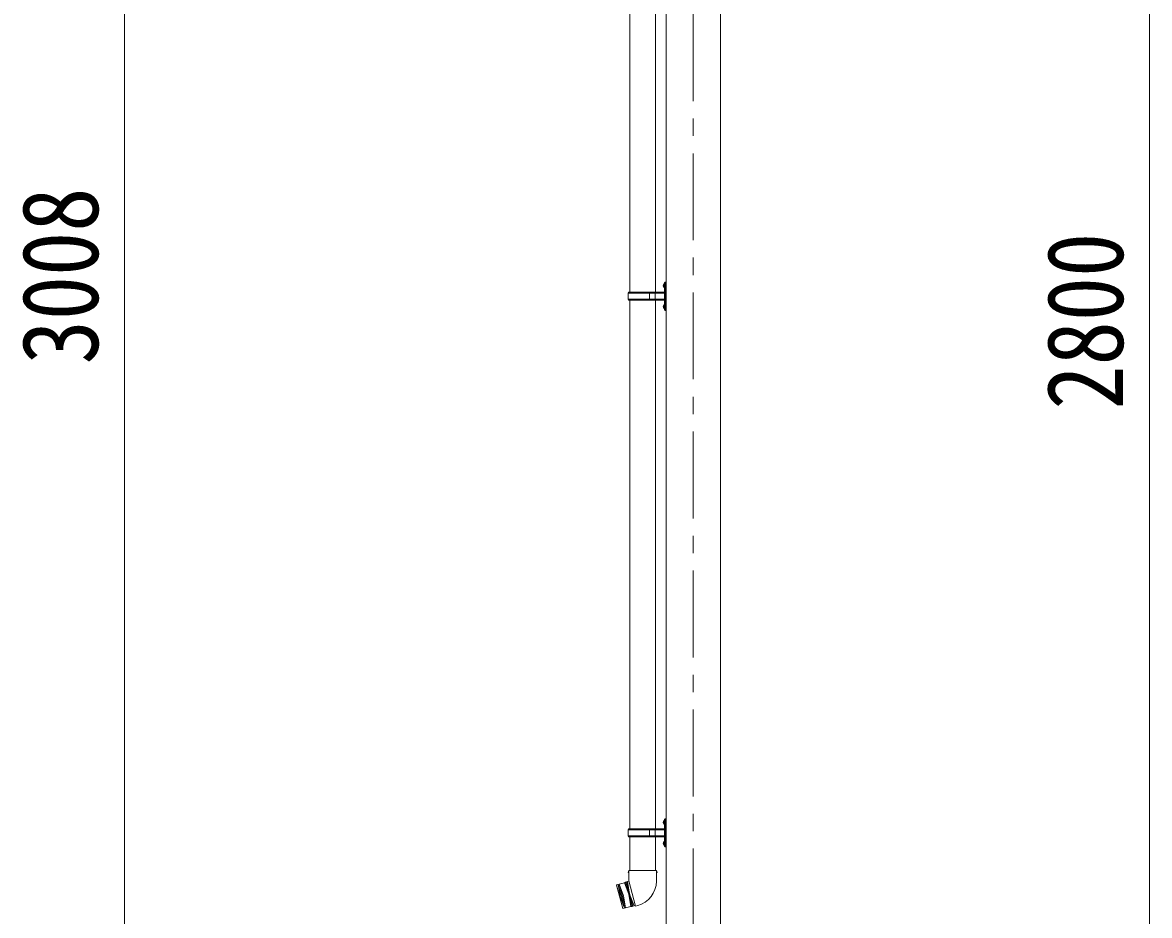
# Model space of a CAD drawing. Units: millimetres at full size, sheet at 1:40. Extents: x -11243 to 11243, y -7760 to 7760.
# Drawn here: x 807 to 3400, y -4681 to -2626 of the extents above; entities that cross this region are included whole.
import ezdxf
from ezdxf.enums import TextEntityAlignment as Align

# ---------------------------------------------------------------- set-up
doc = ezdxf.new("R2010")
doc.units = ezdxf.units.MM
doc.header["$LTSCALE"] = 40
doc.linetypes.add('CHAIN1', pattern=[8, 5, -1, 1, -1])
doc.layers.add('0-3_ELV2', color=7, linetype='Continuous', lineweight=9)
doc.layers.add('0-6_OTH_LINE', color=6, linetype='Continuous', lineweight=9)
doc.styles.add('ＭＳ ゴシック', font='')
doc.styles.get('ＭＳ ゴシック').set_extended_font_data('MS Gothic')

msp = doc.modelspace()

# ---------------------------------------------------------------- linework, layer by layer
at = {"layer": '0-3_ELV2', "color": 5, "linetype": 'CHAIN1'}
msp.add_line((2350.21, -1646.82), (2350.21, -5267.26), dxfattribs=at)
at = {"layer": '0-3_ELV2', "color": 4}
for p, q in [((2287.71, -1917.75), (2287.71, -5216.65)), ((2412.71, -1917.75), (2412.71, -5216.65))]:
    msp.add_line(p, q, dxfattribs=at)
at = {"layer": '0-3_ELV2'}
for p, q in [((2203.86, -2134.65), (2203.86, -3246.64)), ((2263.56, -2134.65), (2263.56, -3246.64)), ((2281.41, -3229.5), (2283.46, -3230.5)), ((2282.68, -3227.5), (2283.31, -3227.5)), ((2282.68, -3227.5), (2282.68, -3235.8)), ((2282.68, -3235.8), (2283.31, -3235.8)), ((2283.31, -3227.5), (2283.71, -3227.9)), ((2283.46, -3230.5), (2284.07, -3231.65)), ((2285.71, -3223.15), (2283.71, -3225.15)), ((2283.71, -3225.15), (2283.71, -3286.15)), ((2285.71, -3223.15), (2285.71, -3288.15)), ((2285.71, -3223.15), (2287.71, -3223.15)), ((2287.71, -3288.15), (2287.71, -3223.15)), ((2200.71, -3248.65), (2201.71, -3246.65)), ((2200.71, -3262.65), (2200.71, -3248.65)), ((2249.21, -3248.65), (2200.71, -3248.65)), ((2200.71, -3262.65), (2201.71, -3264.65)), ((2249.21, -3262.65), (2200.71, -3262.65)), ((2283.21, -3246.65), (2201.71, -3246.65)), ((2201.71, -3264.65), (2283.21, -3264.65)), ((2203.86, -3264.64), (2203.86, -4481.65)), ((2249.21, -3264.65), (2249.21, -3246.65)), ((2249.96, -3246.65), (2251.96, -3248.65)), ((2249.96, -3264.65), (2251.96, -3262.65)), ((2283.21, -3248.65), (2251.96, -3248.65)), ((2283.21, -3262.65), (2251.96, -3262.65)), ((2262.34, -3248.65), (2260.34, -3246.65)), ((2262.34, -3262.65), (2260.34, -3264.65)), ((2262.34, -3262.65), (2262.34, -3248.65)), ((2263.56, -3264.64), (2263.56, -4481.65)), ((2281.41, -3277.5), (2283.46, -3278.5)), ((2282.68, -3275.5), (2283.31, -3275.5)), ((2282.68, -3275.5), (2282.68, -3283.8)), ((2282.68, -3283.8), (2283.31, -3283.8)), ((2283.31, -3275.5), (2283.31, -3283.8)), ((2283.31, -3275.5), (2283.71, -3275.9)), ((2283.31, -3283.8), (2283.71, -3283.4)), ((2283.46, -3278.5), (2284.07, -3279.65)), ((2283.71, -3286.15), (2285.71, -3288.15)), ((2287.71, -3288.15), (2285.71, -3288.15)), ((2285.71, -4458.15), (2283.71, -4460.15)), ((2285.71, -4458.15), (2285.71, -4523.15)), ((2285.71, -4458.15), (2287.71, -4458.15)), ((2287.71, -4523.15), (2287.71, -4458.15)), ((2200.71, -4483.65), (2201.71, -4481.65)), ((2200.71, -4497.65), (2200.71, -4483.65)), ((2249.21, -4483.65), (2200.71, -4483.65)), ((2283.21, -4481.65), (2201.71, -4481.65)), ((2249.21, -4499.65), (2249.21, -4481.65)), ((2249.96, -4481.65), (2251.96, -4483.65)), ((2283.21, -4483.65), (2251.96, -4483.65)), ((2262.34, -4483.65), (2260.34, -4481.65)), ((2262.34, -4497.65), (2262.34, -4483.65)), ((2281.41, -4464.5), (2283.46, -4465.5)), ((2282.68, -4462.5), (2283.31, -4462.5)), ((2282.68, -4462.5), (2282.68, -4470.8)), ((2282.68, -4470.8), (2283.31, -4470.8)), ((2283.31, -4462.5), (2283.71, -4462.9)), ((2283.46, -4465.5), (2284.07, -4466.65)), ((2283.71, -4460.15), (2283.71, -4521.15)), ((2200.71, -4497.65), (2201.71, -4499.65)), ((2249.21, -4497.65), (2200.71, -4497.65)), ((2201.71, -4499.65), (2283.21, -4499.65)), ((2203.86, -4499.65), (2203.86, -4577.52)), ((2249.96, -4499.65), (2251.96, -4497.65)), ((2283.21, -4497.65), (2251.96, -4497.65)), ((2262.34, -4497.65), (2260.34, -4499.65)), ((2263.56, -4499.65), (2263.56, -4577.52)), ((2282.68, -4510.5), (2283.31, -4510.5)), ((2282.68, -4510.5), (2282.68, -4518.8)), ((2283.31, -4510.5), (2283.31, -4518.8)), ((2283.31, -4510.5), (2283.71, -4510.9)), ((2281.41, -4512.5), (2283.46, -4513.5)), ((2282.68, -4518.8), (2283.31, -4518.8)), ((2283.31, -4518.8), (2283.71, -4518.4)), ((2283.46, -4513.5), (2284.07, -4514.65)), ((2283.71, -4521.15), (2285.71, -4523.15)), ((2287.71, -4523.15), (2285.71, -4523.15)), ((2202.01, -4577.52), (2200.31, -4582.02)), ((2202.04, -4582.52), (2200.31, -4582.02)), ((2265.41, -4577.52), (2202.01, -4577.52)), ((2202.01, -4577.52), (2202.15, -4600.76)), ((2265.41, -4577.52), (2265.26, -4602.52)), ((2173.43, -4611.04), (2173.78, -4610.43)), ((2173.43, -4611.04), (2187.74, -4664.46)), ((2191.65, -4605.64), (2173.78, -4610.43)), ((2188.35, -4664.81), (2173.78, -4610.43)), ((2177.65, -4609.4), (2192.22, -4663.78)), ((2182.03, -4637.36), (2177.65, -4609.4)), ((2179.58, -4608.88), (2194.15, -4663.26)), ((2189.76, -4635.29), (2179.58, -4608.88)), ((2194.29, -4603.9), (2191.65, -4605.64)), ((2194.29, -4603.9), (2196.22, -4603.38)), ((2209.38, -4660.21), (2194.29, -4603.9)), ((2199.19, -4602.85), (2196.22, -4603.38)), ((2196.22, -4603.38), (2211.31, -4659.7)), ((2202.08, -4602.07), (2199.19, -4602.85)), ((2199.19, -4602.85), (2203.77, -4631.54)), ((2202.15, -4600.76), (2201.76, -4600.86)), ((2201.76, -4600.86), (2217.37, -4659.11)), ((2182.03, -4637.36), (2192.22, -4663.78)), ((2189.76, -4635.29), (2194.15, -4663.26)), ((2214.15, -4658.68), (2203.77, -4631.54)), ((2188.35, -4664.81), (2187.74, -4664.46)), ((2206.22, -4660.02), (2188.35, -4664.81)), ((2209.38, -4660.21), (2206.22, -4660.02)), ((2209.38, -4660.21), (2211.31, -4659.7)), ((2214.15, -4658.68), (2211.31, -4659.7)), ((2217.04, -4657.9), (2214.15, -4658.68)), ((2217.37, -4659.11), (2222.28, -4657.79))]:
    msp.add_line(p, q, dxfattribs=at)
for points in [[(2281.41, -3233.8), (2283.46, -3232.8), (2284.07, -3231.65)], [(2283.31, -3227.5), (2283.31, -3235.8), (2283.71, -3235.4)], [(2281.41, -3281.8), (2283.46, -3280.8), (2284.07, -3279.65)], [(2281.41, -4468.8), (2283.46, -4467.8), (2284.07, -4466.65)], [(2283.31, -4462.5), (2283.31, -4470.8), (2283.71, -4470.4)], [(2281.41, -4516.8), (2283.46, -4515.8), (2284.07, -4514.65)], [(2265.41, -4577.52), (2266.91, -4582.02), (2265.38, -4582.52)], [(2191.65, -4605.64), (2201.84, -4632.06), (2206.22, -4660.02)]]:
    msp.add_lwpolyline(points, dxfattribs=at)
for centre, radius, start, end in [((2287.01, -3231.65), 6, 136.21765, 223.78235), ((2283.21, -3246.15), 0.5, 270, 0), ((2283.21, -3248.15), 0.5, 270, 0), ((2283.21, -3263.15), 0.5, 0, 90), ((2283.21, -3265.15), 0.5, 0, 90), ((2287.01, -3279.65), 6, 136.21765, 223.78235), ((2287.01, -4466.65), 6, 136.21765, 223.78235), ((2283.21, -4481.15), 0.5, 270, 0), ((2283.21, -4483.15), 0.5, 270, 0), ((2287.01, -4514.65), 6, 136.21765, 223.78235), ((2283.21, -4498.15), 0.5, 0, 90), ((2283.21, -4500.15), 0.5, 0, 90), ((2207.26, -4601.77), 58, 285, 359.65623)]:
    msp.add_arc(centre, radius, start, end, dxfattribs=at)
at = {"layer": '0-6_OTH_LINE'}
for p, q in [((1041.74, -4716.65), (1041.74, -1708.41)), ((3399.6, -1916.65), (3399.6, -4716.65))]:
    msp.add_line(p, q, dxfattribs=at)

# ---------------------------------------------------------------- texts
at = {"layer": '0-3_ELV2', "style": 'ＭＳ ゴシック', "width": 0.85}
for s, p in [('3008', (1033.74, -3412.53)), ('2800', (3391.6, -3516.65))]:
    msp.add_text(s, height=176, rotation=90, dxfattribs=at).set_placement(p, align=Align.BOTTOM_LEFT)

doc.saveas('drawing.dxf')
